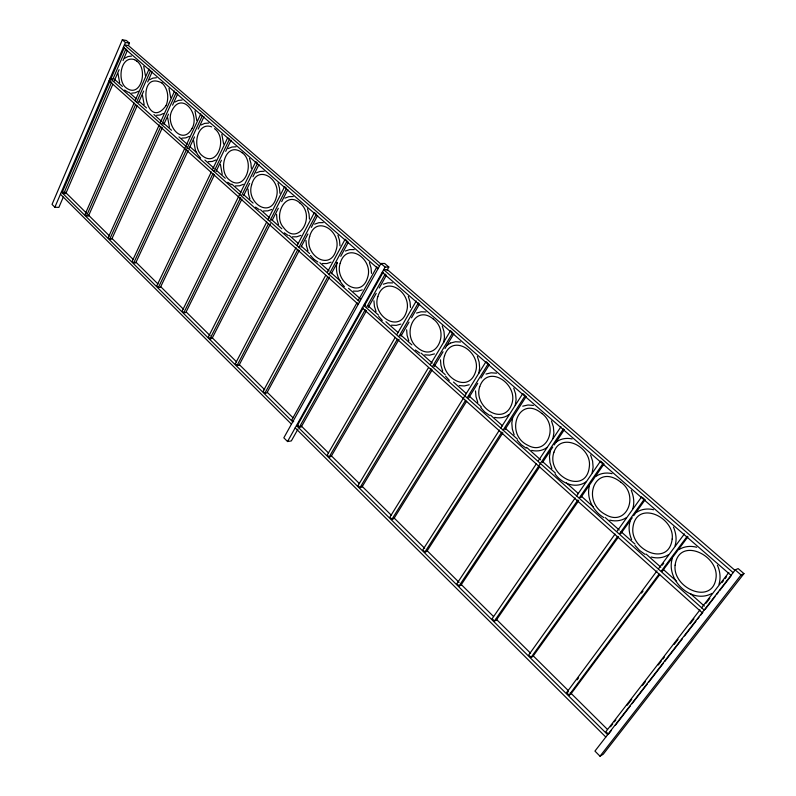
<?xml version="1.0" encoding="UTF-8"?>
<svg xmlns="http://www.w3.org/2000/svg" width="796" height="796" viewBox="0 0 796 796"><rect width="100%" height="100%" fill="white"/><g stroke="black" fill="none" stroke-linecap="round" stroke-linejoin="round"><path stroke-width="1.19" d="M337.056 262.252C335.086 270.939 337.912 280.471 344.429 286.58M443.67 342.579L444.466 337.166L443.979 331.494L442.238 325.952M478.814 373.414L479.65 367.921L479.152 362.15L477.361 356.489M512.684 417.611L511.818 423.154L512.316 429.014L514.166 434.825M515.221 405.363L516.097 399.801L515.599 393.92L513.748 388.14M550.374 450.944L549.459 456.566L549.966 462.536L551.877 468.466M552.971 438.487L553.897 432.845L553.379 426.865L551.469 420.945M589.478 485.53C586.025 497.968 593.09 511.36 603.925 517.649M592.144 472.854L593.11 467.143L592.592 461.043L590.612 454.994M630.094 521.28C628.193 527.37 629.228 533.847 631.626 539.628M632.79 508.694C634.681 502.604 633.666 496.117 631.258 490.336M672.252 558.573C665.635 579.866 691.416 604.681 711.952 593.438M675.048 545.787C677.048 539.579 675.953 532.952 673.476 527.061M718.997 584.354C720.897 578.015 720.131 571.21 717.385 565.24M166.105 105.569C169.17 97.878 168.036 88.645 162.026 82.993M192.055 128.435C200.284 114.087 181.976 91.381 172.304 109.948C164.125 124.057 182.453 146.812 192.105 128.315M128.484 45.442L129.459 43.163L126.355 40.477L122.325 39.8L52.038 204.403L54.854 207.239L58.864 207.388L63.272 197.119M54.854 207.239L125.44 42.496L122.325 39.8M124.375 47.491L62.367 192.085L63.789 193.498L65.799 193.597L112.773 84.426M63.789 193.498L111.739 81.879M112.714 79.6L125.927 48.845M114.236 81.013L119.131 69.64M123.052 60.546L127.45 50.307M134.066 103.082L84.973 214.532L86.446 215.985L88.446 216.044L137.131 105.858M135.061 100.803L149.091 68.963M86.446 215.985L135.628 104.485M136.633 102.206L150.693 70.356M138.643 102.455L143.658 91.092M147.678 82.008L152.195 71.789M159.25 124.892L108.236 237.616L109.739 239.108L111.739 239.138L162.354 127.678M160.275 122.644L174.553 91.082M109.739 239.108L160.872 126.345M161.886 124.086L176.205 92.515M163.886 124.305L168.483 114.166M172.573 105.162L177.687 93.908M200.801 113.878L132.166 261.377L133.718 262.919L135.708 262.909L188.214 150.444M133.718 262.919L202.502 115.35M189.259 148.195L194.513 136.952M198.184 129.081L203.965 116.713M211.308 171.986L156.812 285.844L158.404 287.426L160.384 287.376L214.462 174.782M212.373 169.757L227.875 137.38M158.404 287.426L213.029 173.528M214.094 171.289L229.626 138.912M216.064 171.439L221.417 160.285M225.706 151.369L231.059 140.215M241.755 195.319L257.605 163.21L255.795 161.638L182.194 311.037L183.836 312.669L240.671 197.527M241.944 199L185.796 312.579L183.836 312.669M243.596 195.657L249.645 183.408M252.949 176.732L259.008 164.483M266.67 222.044L208.343 336.997L210.044 338.688L211.995 338.549L270.441 223.736M267.794 219.825L284.62 186.672L286.49 188.294L270.192 220.363M210.044 338.688L268.501 223.676M272.123 220.422L278.301 208.283M281.675 201.657L287.863 189.518M296.052 247.596L235.308 363.772L237.059 365.503L238.999 365.324L299.286 250.392M297.197 245.397L314.38 212.522M237.059 365.503L297.943 249.287M299.087 247.088L316.32 214.204L315.027 213.079M301.007 247.108L307.893 233.974M311.335 227.407L317.654 215.368M325.663 275.356L263.118 391.373L264.919 393.164L266.849 392.945L329.514 277.068M327.435 272.073L345.146 239.228L346.469 240.392M264.919 393.164L327.763 276.839M328.937 274.67L347.136 240.969M331.295 273.784L337.205 262.859M340.748 256.302L348.439 242.084M357.016 302.659L291.814 419.87L293.684 421.721M358.22 300.49L376.936 266.849M387.015 270.292L388.826 267.048L384.677 263.466L380.946 263.486L283.834 437.82L287.535 441.541L291.336 440.914L298.002 429.044M287.535 441.541L385.105 267.088L388.826 267.048M363.225 307.843L297.415 425.422L299.296 427.283L301.196 426.994L366.518 310.649M364.439 305.684L383.155 272.242M299.296 427.283L365.255 309.664M366.468 307.505L385.234 274.053M368.339 307.415L376.2 293.406M379.224 288.023L386.488 275.098M395.234 337.365L327.236 455.023L329.166 456.944L331.046 456.596L399.035 339.355M397.095 334.151L416.258 300.997M329.166 456.944L397.343 339.245M399.194 336.031L418.407 302.868M400.905 336.131L409.015 322.141M411.512 317.843L419.621 303.853M428.357 367.881L358.031 485.6L360.031 487.59L361.891 487.182L432.188 369.881M430.258 364.697L450.526 330.758L452.755 332.698L432.437 366.648M360.031 487.59L431.163 368.767M434.109 366.677L443.054 351.752M444.974 348.548L453.919 333.624M166.165 105.46C145.748 133.857 135.002 68.456 162.205 83.142M487.56 362.926L486.028 361.593L389.871 517.201L391.93 519.261L465.541 400.408M467.491 397.254L488.336 363.593M466.665 401.194L393.761 518.793L391.93 519.261M468.615 398.04L477.729 383.344M480.983 378.09L489.45 364.439M499.47 430.019L422.795 549.887L424.935 552.016L426.736 551.479L502.883 432.825M500.813 427.94L522.813 393.542L525.211 395.622L503.142 430.029M424.935 552.016L501.808 432.109M504.893 429.701L526.265 396.388M536.315 463.869L456.864 583.717L459.073 585.916L460.844 585.309L539.748 466.665M538.365 460.765L560.971 426.676M459.073 585.916L563.449 428.835M542.494 462.536L552.782 447.063M554.155 444.994L564.444 429.522M575.219 497.918L492.137 618.731L494.435 621.009L496.167 620.323L578.682 500.714M576.622 495.868L600.562 461.063L603.139 463.302L579.299 497.898M494.435 621.009L577.896 499.928M580.791 497.649L604.065 463.909M615.049 534.066L528.693 655.018L531.071 657.377L532.763 656.61L618.552 536.852M617.208 531.041L641.685 496.774M531.071 657.377L617.656 536.404M619.825 533.38L644.362 499.102L642.571 497.55M620.711 533.827L632.243 517.728M633.686 515.718L645.218 499.609M659.775 574.603L570.702 694.231L569.05 695.087L566.583 692.639L656.998 570.832M658.481 568.832L684.411 533.887M577.12 679.824L578.602 677.834M641.526 593.11L643.009 591.12M662.252 565.21L663.735 563.21M569.05 695.087L659.138 574.015M661.357 571.04L687.197 536.305M662.003 571.608L687.983 536.723M700.012 609.826L605.895 731.663L608.452 734.201L611.497 730.27M701.535 607.865L728.857 572.493M610.532 726.798L612.811 723.853M614.323 721.892L615.845 719.932M627.218 705.216L631.765 699.336M642.382 685.605L645.407 681.674M658.302 664.998L661.337 661.078M662.849 659.118L664.362 657.158M674.222 644.402L678.013 639.496M690.142 623.805L693.933 618.9M706.062 603.209L709.853 598.303M721.982 582.612L723.504 580.642M725.017 578.682L726.529 576.722M735.235 569.916L594.94 751.096L600.005 756.2L603.239 754.23L743.962 573.617L738.131 568.583L735.235 569.916L741.076 574.971L743.962 573.617M615.308 725.355L630.522 705.704M632.044 703.744L647.267 684.082M648.79 682.122L663.257 663.446M664.779 661.486L682.281 638.88M684.57 635.934L695.983 621.188M697.505 619.228L699.027 617.258M700.55 615.298L702.838 612.353M705.117 609.398L715.017 596.622M716.539 594.662L718.062 592.692M719.584 590.732L730.997 575.986M600.005 756.2L741.076 574.971M446.516 345.683L450.566 343.056M508.714 414.716C504.783 417.83 499.47 418.407 494.684 417.393M556.265 442.019C560.752 438.576 566.662 437.681 572.105 438.934M547.101 447.392C542.733 450.765 536.962 451.66 531.658 450.387M595.776 476.446C600.512 473.152 606.492 472.287 612.044 473.67M585.866 481.928C575.697 489.251 561.618 483.381 555.051 473.978M124.664 58.257L128.056 56.516L131.489 56.098M566.583 692.639L568.245 691.794M636.611 512.286C641.596 509.002 647.805 508.256 653.536 509.748M626.293 517.689C621.437 520.883 615.388 521.629 609.816 520.116M149.539 79.759L152.842 78.137L156.394 77.759M138.424 91.232L135.191 92.804L131.748 93.142M522.733 406.179L527.997 404.985L533.4 405.443M174.981 102.007L178.394 100.415L182.055 100.077M679.048 549.529C684.301 546.255 690.739 545.648 696.659 547.25M668.292 554.822C663.177 558.006 656.909 558.633 651.148 557.001M163.478 113.45L160.135 115.002L156.583 115.301M201.199 124.942L204.721 123.37L208.761 123.062M189.289 136.355L185.836 137.877L181.906 138.146M228.233 148.583L231.875 147.041L236.034 146.782M215.895 159.966L212.333 161.459L208.283 161.678M469.232 384.757L464.267 385.97L459.232 385.582M486.008 374.05L491.082 372.797L496.525 373.195M256.123 172.981L259.884 171.468L264.173 171.259M243.337 184.314L239.646 185.776L235.477 185.946M284.908 198.154L288.799 196.682L293.226 196.532M271.645 209.438L267.834 210.86L263.546 210.98M434.447 353.892L429.651 355.155L424.795 354.847M314.629 224.154L318.897 222.681L323.226 222.631M300.878 235.377L296.699 236.81L292.51 236.82M345.345 251.019L349.752 249.576L354.23 249.596M331.076 262.163L326.758 263.566L322.42 263.516M400.846 324.081L396.209 325.385L391.523 325.166M362.27 289.853L357.812 291.217L353.325 291.087M383.294 284.222L387.881 282.819L392.557 282.928M416.567 313.067L421.094 311.783L425.94 311.962M450.775 342.986L455.471 341.753L460.496 342.021M298.371 425.283L296.46 425.571L607.647 734.678M365.563 305.296L363.692 305.375L704.162 610.044M63.372 192.135L61.362 192.035L292.729 421.86M112.057 78.685L110.047 78.406L359.633 301.744M125.44 42.496L129.459 43.163M134.653 59.66C120.345 54.904 116.903 81.341 126.156 87.839C140.554 98.784 148.474 69.919 136.952 61.173M211.686 126.853C196.901 121.231 191.677 148.006 202.423 155.857C217.696 168.055 227.696 137.947 214.502 128.654M128.056 92.246L124.634 90.057M134.405 59.581L137.141 61.332M242.153 152.703C225.766 140.116 217.01 170.742 229.427 179.946C244.879 192.741 255.775 161.976 241.974 152.553M299.764 202.831C285.465 190.234 272.928 215.935 283.416 227.387C298.052 247.665 316.738 215.945 299.595 202.701M433.512 319.216C414.626 303.137 401.075 335.315 417.313 347.504C436.049 363.772 450.526 331.813 433.362 319.096M227.775 182.264L231.347 184.692M255.596 207.139L259.287 209.656M284.301 232.81L288.122 235.417M541.867 413.502C518.823 393.98 503.858 434.019 527.847 445.282C547.369 456.357 558.961 425.631 541.748 413.403M313.952 259.317L317.893 262.023M620.989 482.346C595.308 461.66 580.055 501.311 605.627 514.624C626.701 527.221 639.427 495.202 620.89 482.267M415.393 350.001L419.781 353.066M489.55 415.413L484.704 411.99L480.754 407.582M526.176 448.168L521.33 444.735L517.231 440.178M645.039 554.384L639.606 550.474L635.039 545.449M380.946 263.486L385.105 267.088M381.354 264.411L128.425 45.571L124.395 44.914L379.503 266.073M735.096 570.473L387.383 269.625L383.662 269.675L733.126 572.632M123.36 47.332L378.07 268.65M382.219 272.262L731.027 575.349M114.077 78.953L122.415 86.406M128.902 92.197L136.315 98.813M139.101 101.301L146.514 107.918M153.926 114.544L161.339 121.161M163.19 122.823L171.538 130.265M178.951 136.892L187.289 144.335M190.075 146.822L196.562 152.613M204.9 160.066L214.164 168.334M216.024 169.996L225.288 178.274M231.775 184.065L241.049 192.343M243.825 194.821L253.098 203.099M260.511 209.716L269.774 217.995M271.635 219.656L281.824 228.76M289.237 235.377L298.51 243.656M301.286 246.133L309.634 253.586M319.823 262.69L329.096 270.968M330.947 272.62L340.21 280.898M348.558 288.341L360.608 299.107M368.359 306.032L378.538 315.126M385.951 321.733L397.98 332.479M400.756 334.967L411.87 344.877M421.124 353.145L432.228 363.066M434.079 364.717L445.193 374.637M453.521 382.08L466.476 393.652M469.252 396.129L481.291 406.875M490.545 415.144L502.575 425.89M505.351 428.367L517.39 439.113M526.644 447.382L540.534 459.78M542.384 461.431L555.339 473.003M566.444 482.923L578.483 493.669M581.259 496.147L593.289 506.893M605.328 517.639L619.208 530.037M621.059 531.688L634.949 544.086M646.053 554.006L660.859 567.24M663.635 569.717L676.6 581.289M690.48 593.687L704.37 606.084M109.032 80.774L358.24 304.261M362.289 307.893L702.122 612.671M65.381 192.224L86.555 213.209M88.316 214.96L109.49 235.944M112.136 238.571L133.31 259.546M135.957 262.173L158.016 284.033M160.663 286.65L183.607 309.385M186.254 312.012L210.074 335.613M211.835 337.365L236.541 361.842M239.188 364.469L264.769 389.821M267.416 392.448L293.008 417.8M301.147 425.87L328.499 452.974M331.146 455.601L359.384 483.58M362.031 486.207L391.154 515.062M393.801 517.679L424.686 548.285M426.447 550.036L459.093 582.383M460.854 584.135L493.51 616.492M496.157 619.109L530.564 653.217M533.211 655.834L568.503 690.809M570.274 692.56L607.328 729.285M60.426 194.224L291.445 424.149M295.177 427.86L605.816 737.036M445.551 376.13L449.372 380.398M378.717 316.4L382.279 320.42M310.47 255.416L313.793 259.188M200.622 158.016L197.697 154.643L195.468 150.454M477.789 402.368L475.998 396.687L475.51 390.926M442.685 371.045L440.954 365.483L440.467 359.822M408.328 296.46L410.01 301.883L410.497 307.455M408.786 340.788L407.104 335.345L406.627 329.783M369.414 262.61L371.035 267.904L371.503 273.366M376.03 311.564L374.399 306.231L373.931 300.759M337.932 235.238L339.514 240.422L339.972 245.795M307.475 208.751L309.007 213.835L309.465 219.119M307.962 250.83L306.43 245.725L305.982 240.472M277.993 183.11L279.495 188.145L279.943 193.289M278.491 224.532L276.988 219.487L276.55 214.353M249.486 158.394L250.909 163.23L251.347 168.284M249.914 198.95L248.481 194.105L248.044 189.05M221.825 134.335L223.646 144.066M222.243 174.264L220.422 164.533M195.01 111.012L196.791 120.574M195.418 150.335L193.647 140.763M169.001 88.396L170.742 97.799M169.409 127.121L167.667 117.699M143.758 66.446L145.459 75.7M144.156 104.594L142.464 95.331M119.649 82.724L117.997 73.61M675.117 565.2C678.779 536.285 718.818 554.792 716.072 577.578C712.868 605.836 672.331 588.562 675.117 565.2M672.182 539.021C675.068 516.952 636.064 499.132 632.89 527.897C630.263 550.046 668.74 567.697 672.182 539.021M251.616 184.99C245.884 202.373 270.56 219.596 276.311 197.328C282.112 179.219 256.959 163.12 251.616 184.99M309.684 236.392C303.674 254.74 329.982 272.202 336.171 249.914C342.33 231.417 315.763 213.945 309.684 236.392M340.171 263.337C334.022 281.913 361.036 300.032 367.613 277.525C373.921 258.8 346.628 240.651 340.171 263.337M377.841 296.619C371.304 315.674 399.771 334.181 406.477 311.664C412.975 292.639 384.776 273.675 377.841 296.619M444.586 355.603C437.77 375.145 467.72 395.194 475.411 372.21C482.416 352.538 452.148 332.4 444.586 355.603M479.739 386.657C472.864 406.786 503.589 427.203 511.748 404.129C518.912 384.14 487.789 363.265 479.739 386.657M553.926 452.218C545.568 476.167 586.393 496.216 589.348 466.605C592.005 446.775 560.712 431.273 553.926 452.218"/></g></svg>
